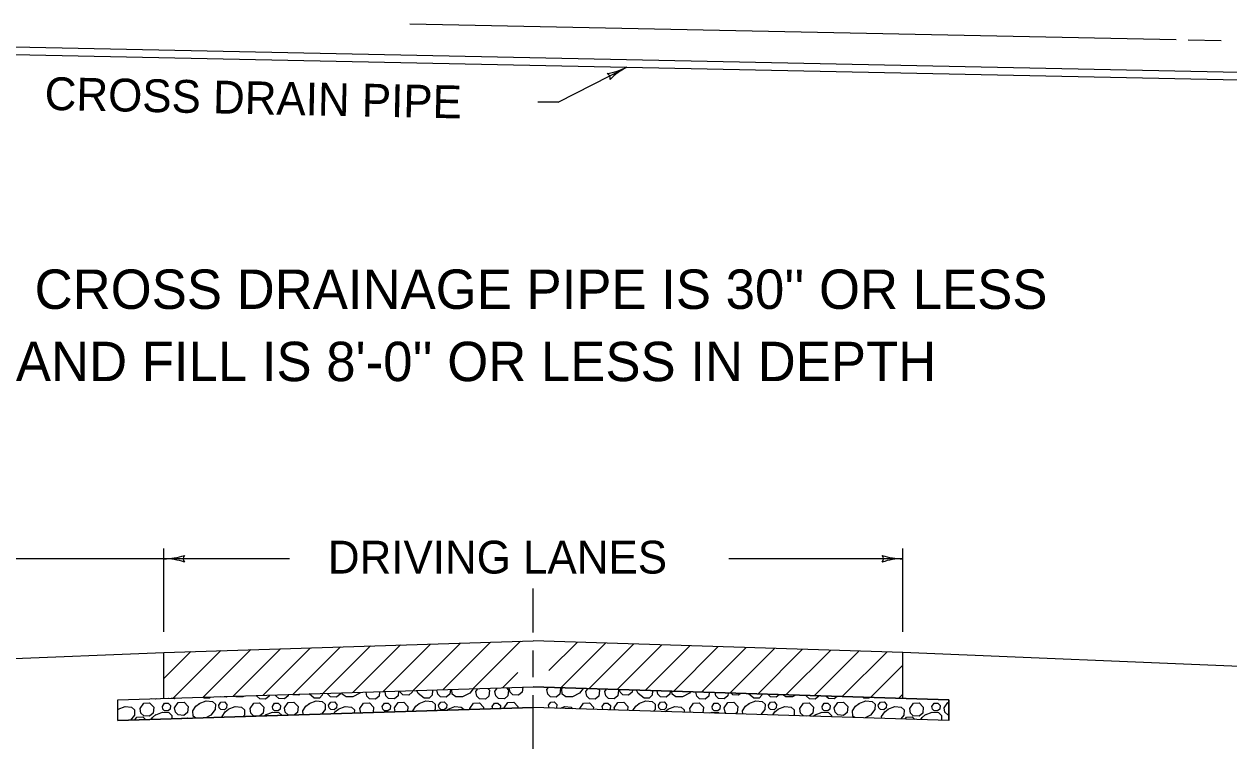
# Model space of a CAD drawing. Extents: x 1000 to 1036.3, y 1000 to 1022.
# Drawn here: x 1017.04 to 1024.38, y 1011.12 to 1015.54 of the extents above; entities that cross this region are included whole.
import ezdxf

# ---------------------------------------------------------------- set-up
doc = ezdxf.new("R2010")
doc.units = 0
doc.layers.add('Level 1', color=7, linetype='Continuous')

msp = doc.modelspace()

# ---------------------------------------------------------------- linework, layer by layer
at = {"layer": 'Level 1'}
for p, q in [((1011.3499, 1015.5173), (1028.3927, 1015.1637)), ((1024.0575, 1015.4417), (1019.3907, 1015.5381)), ((1011.3499, 1015.4701), (1028.3927, 1015.1168)), ((1024.3318, 1015.436), (1024.1314, 1015.4402)), ((1020.2944, 1015.0621), (1020.7125, 1015.276)), ((1020.2944, 1015.0621), (1020.1694, 1015.0621)), ((1017.8927, 1011.8361), (1017.8927, 1012.3439)), ((1022.3927, 1011.8361), (1022.3927, 1012.3439)), ((1017.8927, 1012.2814), (1014.8456, 1012.2814)), ((1018.6586, 1012.2814), (1017.8927, 1012.2814)), ((1022.3927, 1012.2814), (1021.3327, 1012.2814)), ((1020.1427, 1011.8313), (1020.1427, 1012.1002)), ((1017.8927, 1011.7111), (1020.1427, 1011.7814)), ((1018.4959, 1011.4488), (1018.7862, 1011.739)), ((1018.6784, 1011.4545), (1018.9687, 1011.7447)), ((1018.8609, 1011.4602), (1019.1512, 1011.7504)), ((1019.0434, 1011.4659), (1019.3337, 1011.7562)), ((1019.2258, 1011.4716), (1019.5161, 1011.7618)), ((1019.4083, 1011.4773), (1019.6986, 1011.7675)), ((1019.5908, 1011.483), (1019.8811, 1011.7732)), ((1019.7733, 1011.4887), (1020.0636, 1011.7789)), ((1022.3927, 1011.7111), (1020.1427, 1011.7814)), ((1020.238, 1011.5998), (1020.4112, 1011.773)), ((1020.3099, 1011.495), (1020.5826, 1011.7677)), ((1020.4814, 1011.4897), (1020.754, 1011.7623)), ((1020.6528, 1011.4843), (1020.9254, 1011.7569)), ((1020.8243, 1011.4789), (1021.0968, 1011.7516)), ((1020.9957, 1011.4736), (1021.2682, 1011.7462)), ((1021.1671, 1011.4683), (1021.4397, 1011.7408)), ((1016.4678, 1011.6517), (1017.8927, 1011.7111)), ((1017.8927, 1011.5526), (1018.0562, 1011.7162)), ((1017.8927, 1011.4299), (1017.8927, 1011.7111)), ((1017.9485, 1011.4317), (1018.2387, 1011.7219)), ((1018.131, 1011.4373), (1018.4212, 1011.7276)), ((1018.3135, 1011.4431), (1018.6037, 1011.7333)), ((1020.1427, 1011.5598), (1020.1427, 1011.7222)), ((1021.3385, 1011.4628), (1021.6111, 1011.7355)), ((1021.5099, 1011.4575), (1021.7825, 1011.7302)), ((1021.6813, 1011.4522), (1021.9539, 1011.7248)), ((1021.8528, 1011.4468), (1022.1253, 1011.7194)), ((1022.0242, 1011.4414), (1022.2967, 1011.7141)), ((1024.6427, 1011.6173), (1022.3927, 1011.7111)), ((1022.3927, 1011.4299), (1022.3927, 1011.7111)), ((1022.1956, 1011.4361), (1022.3927, 1011.6332)), ((1019.9558, 1011.4944), (1020.0492, 1011.5877)), ((1017.6115, 1011.4212), (1020.1427, 1011.5002)), ((1022.6738, 1011.4212), (1020.1427, 1011.5002)), ((1020.1427, 1011.1231), (1020.1427, 1011.4507)), ((1022.367, 1011.4307), (1022.3927, 1011.4564)), ((1017.6115, 1011.2964), (1017.6115, 1011.4212)), ((1017.6115, 1011.2964), (1020.1427, 1011.3756)), ((1022.6738, 1011.2964), (1020.1427, 1011.3756)), ((1022.6738, 1011.2964), (1022.6738, 1011.4212))]:
    msp.add_line(p, q, dxfattribs=at)
msp.add_lwpolyline([(1017.6115, 1011.4212), (1020.1427, 1011.5002), (1022.6738, 1011.4212), (1022.6738, 1011.2964), (1020.1427, 1011.3756), (1017.6115, 1011.2964)], close=True, dxfattribs=at)
for points in [[(1018.3818, 1011.4452), (1018.373, 1011.4408), (1018.3325, 1011.4402), (1018.3277, 1011.4436)], [(1018.5342, 1011.45), (1018.5336, 1011.4443), (1018.5114, 1011.4258), (1018.4761, 1011.4284), (1018.4595, 1011.4445), (1018.4589, 1011.4477)], [(1018.65, 1011.4536), (1018.6492, 1011.4455), (1018.6271, 1011.4272), (1018.5917, 1011.4298), (1018.5751, 1011.4458), (1018.574, 1011.4512)], [(1018.7203, 1011.4558), (1018.714, 1011.4505), (1018.6787, 1011.4531), (1018.6772, 1011.4545)], [(1018.8577, 1011.4601), (1018.8568, 1011.4507), (1018.8395, 1011.4323), (1018.8082, 1011.4329), (1018.7767, 1011.4576)], [(1018.9661, 1011.4635), (1018.9653, 1011.4561), (1018.9432, 1011.4377), (1018.9079, 1011.4402), (1018.8913, 1011.4563), (1018.8903, 1011.4611)], [(1019.0893, 1011.4673), (1019.0854, 1011.4623), (1019.0425, 1011.4408), (1019.0021, 1011.4402), (1018.9793, 1011.4563), (1018.9788, 1011.4639)], [(1019.2058, 1011.471), (1019.2031, 1011.4443), (1019.181, 1011.4258), (1019.1457, 1011.4284), (1019.1291, 1011.4445), (1019.1244, 1011.4684)], [(1019.3217, 1011.4746), (1019.3188, 1011.4455), (1019.2967, 1011.4272), (1019.2613, 1011.4298), (1019.2447, 1011.4458), (1019.2396, 1011.472)], [(1019.4065, 1011.4772), (1019.4057, 1011.4689), (1019.3835, 1011.4505), (1019.3483, 1011.4531), (1019.3316, 1011.4692), (1019.3305, 1011.4748)], [(1019.5291, 1011.4811), (1019.5264, 1011.4507), (1019.509, 1011.4323), (1019.4778, 1011.4329), (1019.4422, 1011.4607), (1019.4336, 1011.4781)], [(1019.6377, 1011.4845), (1019.6349, 1011.4561), (1019.6128, 1011.4377), (1019.5774, 1011.4402), (1019.5608, 1011.4563), (1019.5558, 1011.4819)], [(1019.7758, 1011.4887), (1019.755, 1011.4623), (1019.7121, 1011.4408), (1019.6717, 1011.4402), (1019.6488, 1011.4563), (1019.6469, 1011.4847)], [(1019.8654, 1011.4916), (1019.8762, 1011.4803), (1019.8727, 1011.4443), (1019.8506, 1011.4258), (1019.8152, 1011.4284), (1019.7987, 1011.4445), (1019.7932, 1011.4722)], [(1019.7932, 1011.4722), (1019.8056, 1011.4897)], [(1019.9789, 1011.4952), (1019.9919, 1011.4817), (1019.9883, 1011.4455), (1019.9662, 1011.4272), (1019.9308, 1011.4298), (1019.9142, 1011.4458), (1019.9088, 1011.4735)], [(1019.9088, 1011.4736), (1019.9227, 1011.4934)], [(1020.0782, 1011.4982), (1020.0752, 1011.4689), (1020.0531, 1011.4505), (1020.0177, 1011.4531), (1020.0012, 1011.4692), (1019.996, 1011.4957)], [(1020.225, 1011.4841), (1020.2343, 1011.4974)], [(1020.3052, 1011.4952), (1020.3081, 1011.4922), (1020.3044, 1011.4561), (1020.2823, 1011.4377), (1020.247, 1011.4402), (1020.2304, 1011.4563), (1020.225, 1011.4841)], [(1020.4468, 1011.4907), (1020.4246, 1011.4623), (1020.3817, 1011.4408), (1020.3412, 1011.4402), (1020.3184, 1011.4563), (1020.3162, 1011.4886), (1020.3202, 1011.4947)], [(1020.4627, 1011.4722), (1020.4752, 1011.4898)], [(1020.5386, 1011.4879), (1020.5458, 1011.4803), (1020.5422, 1011.4443), (1020.5202, 1011.4258), (1020.4848, 1011.4284), (1020.4682, 1011.4445), (1020.4628, 1011.4722)], [(1020.5784, 1011.4736), (1020.5874, 1011.4863)], [(1020.6592, 1011.4841), (1020.6615, 1011.4817), (1020.6578, 1011.4455), (1020.6357, 1011.4272), (1020.6004, 1011.4298), (1020.5838, 1011.4458), (1020.5784, 1011.4735)], [(1020.746, 1011.4814), (1020.7447, 1011.4689), (1020.7227, 1011.4505), (1020.6873, 1011.4531), (1020.6707, 1011.4692), (1020.6679, 1011.4838)], [(1020.8679, 1011.4776), (1020.8656, 1011.4507), (1020.8482, 1011.4323), (1020.8169, 1011.4329), (1020.7814, 1011.4607), (1020.7714, 1011.4806)], [(1020.9758, 1011.4742), (1020.974, 1011.4561), (1020.9519, 1011.4377), (1020.9166, 1011.4402), (1020.9, 1011.4563), (1020.896, 1011.4767)], [(1021.1004, 1011.4703), (1021.0942, 1011.4623), (1021.0512, 1011.4408), (1021.0107, 1011.4402), (1020.988, 1011.4563), (1020.9868, 1011.4739)], [(1021.2141, 1011.4667), (1021.2118, 1011.4443), (1021.1898, 1011.4258), (1021.1544, 1011.4284), (1021.1377, 1011.4445), (1021.133, 1011.4693)], [(1021.3292, 1011.4632), (1021.3274, 1011.4455), (1021.3053, 1011.4272), (1021.27, 1011.4298), (1021.2534, 1011.4458), (1021.2495, 1011.4657)], [(1021.4047, 1011.4608), (1021.3922, 1011.4505), (1021.3569, 1011.4531), (1021.3472, 1011.4626)], [(1021.5357, 1011.4567), (1021.5352, 1011.4507), (1021.5177, 1011.4323), (1021.4865, 1011.4329), (1021.4527, 1011.4593)], [(1021.6404, 1011.4534), (1021.6215, 1011.4377), (1021.5862, 1011.4402), (1021.5702, 1011.4557)], [(1021.7398, 1011.4503), (1021.7208, 1011.4408), (1021.6803, 1011.4402), (1021.6626, 1011.4527)], [(1021.8816, 1011.4459), (1021.8814, 1011.4443), (1021.8592, 1011.4258), (1021.8239, 1011.4284), (1021.8073, 1011.4445), (1021.8066, 1011.4482)], [(1021.9933, 1011.4424), (1021.9749, 1011.4272), (1021.9396, 1011.4298), (1021.9242, 1011.4446)], [(1017.615, 1011.3648), (1017.6569, 1011.3814), (1017.6954, 1011.3781), (1017.7138, 1011.3607), (1017.7132, 1011.3294), (1017.6892, 1011.2988)], [(1017.7477, 1011.3689), (1017.7702, 1011.4008), (1017.8059, 1011.4028), (1017.8308, 1011.377), (1017.8272, 1011.3409), (1017.8052, 1011.3225), (1017.7698, 1011.3251), (1017.7532, 1011.3412), (1017.7477, 1011.3689)], [(1017.8172, 1011.4276), (1017.8171, 1011.4276)], [(1017.8174, 1011.4276), (1017.8172, 1011.4276)], [(1017.8172, 1011.4276), (1017.8172, 1011.4276)], [(1017.8177, 1011.4276), (1017.8174, 1011.4276)], [(1017.8451, 1011.4285), (1017.8419, 1011.4258), (1017.8177, 1011.4276)], [(1017.8837, 1011.382), (1017.8972, 1011.4011), (1017.9187, 1011.4023), (1017.9336, 1011.3868), (1017.9314, 1011.3652), (1017.9182, 1011.3542), (1017.8969, 1011.3557), (1017.887, 1011.3653), (1017.8837, 1011.382)], [(1017.9635, 1011.4322), (1017.9575, 1011.4272), (1017.9222, 1011.4298), (1017.9211, 1011.4308)], [(1017.9572, 1011.3737), (1017.9796, 1011.4056), (1018.0153, 1011.4077), (1018.0403, 1011.3818), (1018.0367, 1011.3457), (1018.0145, 1011.3273), (1017.9792, 1011.3299), (1017.9626, 1011.346), (1017.9572, 1011.3737)], [(1018.0872, 1011.3113), (1018.0717, 1011.3223), (1018.0696, 1011.3546), (1018.0881, 1011.3834), (1018.1092, 1011.4003)], [(1018.1076, 1011.3992), (1018.1495, 1011.4158), (1018.188, 1011.4125), (1018.2062, 1011.3951), (1018.2057, 1011.3638), (1018.1779, 1011.3283), (1018.1476, 1011.3132)], [(1018.1761, 1011.4388), (1018.1699, 1011.4323), (1018.1387, 1011.4329), (1018.1328, 1011.4374)], [(1018.2265, 1011.3893), (1018.2399, 1011.4085), (1018.2614, 1011.4097), (1018.2763, 1011.3942), (1018.2742, 1011.3726), (1018.2609, 1011.3615), (1018.2397, 1011.3631), (1018.2297, 1011.3727), (1018.2265, 1011.3893)], [(1018.2789, 1011.442), (1018.2737, 1011.4377), (1018.2383, 1011.4402), (1018.2378, 1011.4407)], [(1018.2846, 1011.3648), (1018.3265, 1011.3814), (1018.365, 1011.3781), (1018.3833, 1011.3607), (1018.3827, 1011.3294), (1018.3756, 1011.3203)], [(1018.4173, 1011.3689), (1018.4398, 1011.4008), (1018.4755, 1011.4028), (1018.5004, 1011.377), (1018.4968, 1011.3409), (1018.4758, 1011.3234)], [(1018.5533, 1011.382), (1018.5667, 1011.4011), (1018.5883, 1011.4023), (1018.6032, 1011.3868), (1018.601, 1011.3652), (1018.5877, 1011.3542), (1018.5665, 1011.3557), (1018.5566, 1011.3653), (1018.5533, 1011.382)], [(1018.6268, 1011.3737), (1018.6492, 1011.4056), (1018.6849, 1011.4077), (1018.7098, 1011.3818), (1018.7062, 1011.3457), (1018.6873, 1011.3301)], [(1018.6588, 1011.3292), (1018.6487, 1011.3299), (1018.6322, 1011.346), (1018.6268, 1011.3737)], [(1018.7407, 1011.3317), (1018.7392, 1011.3546), (1018.7577, 1011.3834), (1018.7788, 1011.4003)], [(1018.7771, 1011.3992), (1018.8191, 1011.4158), (1018.8576, 1011.4125), (1018.8758, 1011.3951), (1018.8752, 1011.3638), (1018.8529, 1011.3352)], [(1018.8961, 1011.3893), (1018.9095, 1011.4085), (1018.931, 1011.4097), (1018.9459, 1011.3942), (1018.9438, 1011.3726), (1018.9305, 1011.3615), (1018.9092, 1011.3631), (1018.8993, 1011.3727), (1018.8961, 1011.3893)], [(1018.9542, 1011.3648), (1018.9961, 1011.3814), (1019.0346, 1011.3781), (1019.0528, 1011.3607), (1019.0525, 1011.3415)], [(1019.0869, 1011.3689), (1019.1093, 1011.4008), (1019.1451, 1011.4028), (1019.17, 1011.377), (1019.1667, 1011.3451)], [(1019.2228, 1011.382), (1019.2363, 1011.4011), (1019.2577, 1011.4023), (1019.2727, 1011.3868), (1019.2706, 1011.3652), (1019.2573, 1011.3542), (1019.2361, 1011.3557), (1019.2261, 1011.3653), (1019.2229, 1011.382)], [(1019.2963, 1011.3737), (1019.3188, 1011.4056), (1019.3545, 1011.4077), (1019.3793, 1011.3818), (1019.3763, 1011.3516)], [(1019.3011, 1011.3492), (1019.2963, 1011.3737)], [(1019.4089, 1011.3527), (1019.4087, 1011.3546), (1019.4272, 1011.3834), (1019.4484, 1011.4003)], [(1019.4467, 1011.3992), (1019.4886, 1011.4158), (1019.5271, 1011.4125), (1019.5454, 1011.3951), (1019.5448, 1011.3638), (1019.5392, 1011.3567)], [(1019.5657, 1011.3893), (1019.5791, 1011.4085), (1019.6006, 1011.4097), (1019.6155, 1011.3942), (1019.6133, 1011.3726), (1019.6001, 1011.3615), (1019.5788, 1011.3631), (1019.5689, 1011.3727), (1019.5657, 1011.3893)], [(1019.6237, 1011.3648), (1019.6656, 1011.3814), (1019.7042, 1011.3781), (1019.7206, 1011.3624)], [(1019.7565, 1011.3689), (1019.7789, 1011.4008), (1019.8147, 1011.4028), (1019.8395, 1011.377), (1019.8384, 1011.3661)], [(1019.8924, 1011.382), (1019.9059, 1011.4011), (1019.9273, 1011.4023), (1019.9422, 1011.3868), (1019.9405, 1011.3692)], [(1019.8952, 1011.3678), (1019.8924, 1011.382)], [(1019.9659, 1011.3737), (1019.9882, 1011.4056), (1020.0241, 1011.4077), (1020.0489, 1011.3818), (1020.048, 1011.3726)], [(1019.9666, 1011.3701), (1019.9659, 1011.3737)], [(1020.2352, 1011.3893), (1020.2487, 1011.4085), (1020.2701, 1011.4097), (1020.285, 1011.3942), (1020.2829, 1011.3726), (1020.2813, 1011.3712)], [(1020.2386, 1011.3726), (1020.2384, 1011.3727), (1020.2352, 1011.3893)], [(1020.3074, 1011.3704), (1020.3352, 1011.3814), (1020.3737, 1011.3781), (1020.3842, 1011.368)], [(1020.426, 1011.3689), (1020.4484, 1011.4008), (1020.4842, 1011.4028), (1020.5091, 1011.377), (1020.5078, 1011.3642)], [(1020.562, 1011.382), (1020.5754, 1011.4011), (1020.5969, 1011.4023), (1020.6118, 1011.3868), (1020.6097, 1011.3652), (1020.6048, 1011.3612)], [(1020.5684, 1011.3623), (1020.5652, 1011.3653), (1020.562, 1011.382)], [(1020.6354, 1011.3737), (1020.6578, 1011.4056), (1020.6937, 1011.4077), (1020.7185, 1011.3818), (1020.7161, 1011.3577)], [(1020.6382, 1011.3601), (1020.6355, 1011.3737)], [(1020.7492, 1011.3566), (1020.7663, 1011.3834), (1020.7875, 1011.4003)], [(1020.7858, 1011.3992), (1020.8277, 1011.4158), (1020.8662, 1011.4125), (1020.8846, 1011.3951), (1020.884, 1011.3638), (1020.8752, 1011.3527)], [(1020.9047, 1011.3893), (1020.9182, 1011.4085), (1020.9397, 1011.4097), (1020.9546, 1011.3942), (1020.9524, 1011.3726), (1020.9392, 1011.3615), (1020.918, 1011.3631), (1020.908, 1011.3727), (1020.9047, 1011.3893)], [(1020.9628, 1011.3648), (1021.0047, 1011.3814), (1021.0432, 1011.3781), (1021.0616, 1011.3607), (1021.0613, 1011.3468)], [(1021.0956, 1011.3689), (1021.118, 1011.4008), (1021.1537, 1011.4028), (1021.1787, 1011.377), (1021.1753, 1011.3433)], [(1021.2316, 1011.382), (1021.245, 1011.4011), (1021.2665, 1011.4023), (1021.2814, 1011.3868), (1021.2792, 1011.3652), (1021.266, 1011.3542), (1021.2447, 1011.3557), (1021.2348, 1011.3653), (1021.2316, 1011.382)], [(1021.305, 1011.3737), (1021.3274, 1011.4056), (1021.3632, 1011.4077), (1021.3881, 1011.3818), (1021.3845, 1011.3457), (1021.3741, 1011.3371)], [(1021.3178, 1011.3388), (1021.3104, 1011.346), (1021.305, 1011.3737)], [(1021.4187, 1011.3357), (1021.4174, 1011.3546), (1021.4359, 1011.3834), (1021.4571, 1011.4003)], [(1021.4554, 1011.3992), (1021.4973, 1011.4158), (1021.5358, 1011.4125), (1021.5541, 1011.3951), (1021.5536, 1011.3638), (1021.5288, 1011.3322)], [(1021.5743, 1011.3893), (1021.5877, 1011.4085), (1021.6092, 1011.4097), (1021.6242, 1011.3942), (1021.622, 1011.3726), (1021.6087, 1011.3615), (1021.5876, 1011.3631), (1021.5776, 1011.3727), (1021.5743, 1011.3893)], [(1021.6324, 1011.3648), (1021.6743, 1011.3814), (1021.7128, 1011.3781), (1021.7312, 1011.3607), (1021.7306, 1011.3294), (1021.7279, 1011.326)], [(1021.7652, 1011.3689), (1021.7876, 1011.4008), (1021.8233, 1011.4028), (1021.8483, 1011.377), (1021.8447, 1011.3409), (1021.8232, 1011.323)], [(1021.9012, 1011.382), (1021.9146, 1011.4011), (1021.9361, 1011.4023), (1021.951, 1011.3868), (1021.9488, 1011.3652), (1021.9356, 1011.3542), (1021.9143, 1011.3557), (1021.9044, 1011.3653), (1021.9012, 1011.382)], [(1021.9746, 1011.3737), (1021.997, 1011.4056), (1022.0327, 1011.4077), (1022.0577, 1011.3818), (1022.054, 1011.3457), (1022.0319, 1011.3273), (1021.9966, 1011.3299), (1021.98, 1011.346), (1021.9746, 1011.3737)], [(1022.1004, 1011.3143), (1022.0892, 1011.3223), (1022.087, 1011.3546), (1022.1055, 1011.3834), (1022.1267, 1011.4003)], [(1022.1249, 1011.3992), (1022.1669, 1011.4158), (1022.2054, 1011.4125), (1022.2237, 1011.3951), (1022.2231, 1011.3638), (1022.1953, 1011.3283), (1022.1633, 1011.3124)], [(1022.191, 1011.4362), (1022.1873, 1011.4323), (1022.1561, 1011.4329), (1022.1502, 1011.4375)], [(1022.2439, 1011.3893), (1022.2573, 1011.4085), (1022.2788, 1011.4097), (1022.2937, 1011.3942), (1022.2916, 1011.3726), (1022.2783, 1011.3615), (1022.2571, 1011.3631), (1022.2472, 1011.3727), (1022.2439, 1011.3893)], [(1022.302, 1011.3648), (1022.3439, 1011.3814), (1022.3824, 1011.3781), (1022.4007, 1011.3607), (1022.4001, 1011.3294), (1022.3814, 1011.3056)], [(1022.4348, 1011.3689), (1022.4572, 1011.4008), (1022.4929, 1011.4028), (1022.5178, 1011.377), (1022.5142, 1011.3409), (1022.4921, 1011.3225), (1022.4567, 1011.3251), (1022.4402, 1011.3412), (1022.4348, 1011.3689)], [(1022.5707, 1011.382), (1022.5842, 1011.4011), (1022.6056, 1011.4023), (1022.6206, 1011.3868), (1022.6184, 1011.3652), (1022.6052, 1011.3542), (1022.5839, 1011.3557), (1022.5739, 1011.3653), (1022.5707, 1011.382)], [(1022.6442, 1011.3737), (1022.6666, 1011.4056), (1022.6738, 1011.406)], [(1022.6738, 1011.3293), (1022.6662, 1011.3299), (1022.6496, 1011.346), (1022.6442, 1011.3737)], [(1017.6115, 1011.3617), (1017.6167, 1011.3659)], [(1017.7162, 1011.2997), (1017.728, 1011.3164), (1017.7637, 1011.3185), (1017.78, 1011.3017)], [(1017.8154, 1011.3028), (1017.8232, 1011.3151), (1017.8444, 1011.332)], [(1017.8427, 1011.3309), (1017.8847, 1011.3475), (1017.9232, 1011.3442), (1017.9415, 1011.3268), (1017.9411, 1011.3067)], [(1017.9995, 1011.3086), (1018.0007, 1011.3102), (1018.0364, 1011.3122), (1018.0388, 1011.3098)], [(1018.2468, 1011.3162), (1018.2466, 1011.3202), (1018.2651, 1011.349), (1018.2862, 1011.3659)], [(1018.4659, 1011.3232), (1018.4393, 1011.3251), (1018.4227, 1011.3412), (1018.4173, 1011.3689)], [(1018.4662, 1011.3232), (1018.4659, 1011.3232)], [(1018.4663, 1011.3232), (1018.4662, 1011.3232)], [(1018.4664, 1011.3232), (1018.4663, 1011.3232)], [(1018.4665, 1011.3232), (1018.4664, 1011.3232)], [(1018.5044, 1011.3243), (1018.514, 1011.332)], [(1018.5123, 1011.3309), (1018.5542, 1011.3475), (1018.5927, 1011.3442), (1018.6102, 1011.3277)], [(1018.9273, 1011.3376), (1018.9347, 1011.349), (1018.9558, 1011.3659)], [(1019.092, 1011.3427), (1019.0869, 1011.3689)], [(1019.2222, 1011.3468), (1019.2238, 1011.3475), (1019.2291, 1011.347)], [(1019.6169, 1011.3592), (1019.6254, 1011.3659)], [(1019.7576, 1011.3635), (1019.7565, 1011.3689)], [(1020.4265, 1011.3667), (1020.4261, 1011.3689)], [(1020.9452, 1011.3505), (1020.9645, 1011.3659)], [(1021.1002, 1011.3457), (1021.0956, 1011.3689)], [(1021.2184, 1011.3419), (1021.2325, 1011.3475), (1021.271, 1011.3442), (1021.2752, 1011.3402)], [(1021.6007, 1011.33), (1021.6129, 1011.349), (1021.6341, 1011.3659)], [(1021.8087, 1011.3235), (1021.7872, 1011.3251), (1021.7706, 1011.3412), (1021.7652, 1011.3689)], [(1021.8091, 1011.3235), (1021.8087, 1011.3235)], [(1021.8092, 1011.3235), (1021.8091, 1011.3235)], [(1021.8093, 1011.3234), (1021.8092, 1011.3235)], [(1021.8496, 1011.3222), (1021.8618, 1011.332)], [(1021.8602, 1011.3309), (1021.9021, 1011.3475), (1021.9406, 1011.3442), (1021.9589, 1011.3268), (1021.9588, 1011.3188)], [(1022.2647, 1011.3093), (1022.264, 1011.3202), (1022.2825, 1011.349), (1022.3037, 1011.3659)], [(1022.4068, 1011.3048), (1022.415, 1011.3164), (1022.4507, 1011.3185), (1022.4657, 1011.3029)], [(1022.5018, 1011.3018), (1022.5102, 1011.3151), (1022.5314, 1011.332)], [(1022.5297, 1011.3309), (1022.5717, 1011.3475), (1022.6102, 1011.3442), (1022.6284, 1011.3268), (1022.6279, 1011.2978)]]:
    msp.add_lwpolyline(points, dxfattribs=at)
for centre, radius, start, end in [((1020.5344, 1015.624), 0.3909, 278.44418, 297.09091), ((1020.8906, 1014.928), 0.3909, 117.09703, 135.76581), ((1020.8906, 1014.928), 0.3909, 117.0848, 117.09703), ((1020.5801, 1015.2083), 0.0313, 345.87162, 67.98832), ((1017.8927, 1012.6724), 0.3909, 269.98778, 270), ((1017.8927, 1012.6724), 0.3909, 270, 288.66878), ((1017.8927, 1011.8905), 0.3909, 71.34716, 89.99389), ((1018.0413, 1012.2814), 0.0313, 138.7746, 220.89129), ((1022.244, 1012.2815), 0.0313, 318.7746, 40.89129), ((1022.3927, 1011.8905), 0.3909, 90, 108.66878), ((1022.3927, 1012.6724), 0.3909, 251.34716, 269.99389), ((1022.3927, 1011.8905), 0.3909, 89.98778, 90)]:
    msp.add_arc(centre, radius, start, end, dxfattribs=at)

# ---------------------------------------------------------------- texts
msp.add_text('CROSS DRAIN PIPE', height=0.2, rotation=358.81147, dxfattribs=at).set_placement((1017.165, 1015.0158))
for s, height, p in [("TYPICAL WHEN CROSS DRAINAGE PIPE IS 30'' OR LESS", 0.24, (1014.6087, 1013.8032)), ("IN DIAMETER AND FILL IS 8'-0'' OR LESS IN DEPTH", 0.24, (1014.8335, 1013.3632)), ('DRIVING LANES', 0.2, (1018.8913, 1012.1912))]:
    msp.add_text(s, height=height, dxfattribs=at).set_placement(p)

doc.saveas('drawing.dxf')
